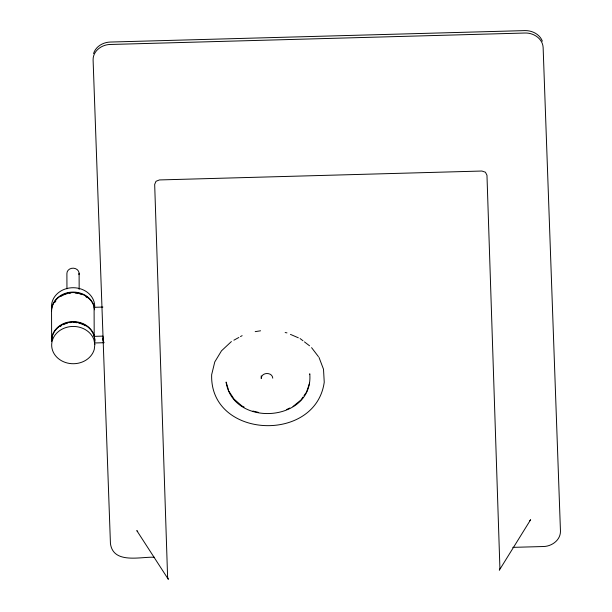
<?xml version="1.0" encoding="UTF-8"?>
<svg xmlns="http://www.w3.org/2000/svg" width="612" height="612" viewBox="0 0 612 612"><rect width="100%" height="100%" fill="white"/><g stroke="black" fill="none" stroke-linecap="round" stroke-linejoin="round"><path stroke-width="0.92" d="M94.531 342.146L94.814 339.652L93.911 334.848A21.588 18.643 -0.2 0 0 69.76 321.851A21.588 18.643 -0.2 0 0 51.653 340.846L51.553 311.791A21.588 18.643 -0.2 0 1 69.653 292.804A21.588 18.643 -0.2 0 1 93.804 305.801L94.562 309.779M306.558 392.04L309.58 383.097M93.544 53.573C95.709 46.481 103.03 42.289 110.16 42.052L524.974 30.6C532.149 30.455 539.707 34.226 542.377 41.18M300.897 400.026L302.955 397.127M303.988 395.673L306.038 392.766M529.77 520.736L530.627 519.726L499.323 570.2L499.905 568.005L486.968 175.254L485.423 172.209L481.912 171.031L159.418 179.936L155.999 181.305L154.675 184.426L167.604 577.177L168.338 579.342L136.797 530.596L137.731 531.56M231.397 341.55L221.498 350.821L214.774 361.937L211.668 374.628C209.511 438.781 315.677 443.731 324.238 382.186L323.511 369.243L318.997 357.37M293.003 406.506L300.178 400.615M233.876 340.195L238.833 337.48M240.485 336.569L242.138 335.667M286.592 409.527L289.797 408.013M255.189 331.635L260.582 330.794M102.885 307.063L94.095 307.308L94.194 336.355L102.984 336.11M94.432 342.98L104.101 342.712M154.385 557.264C140.99 556.499 113.235 564.509 110.435 543.555L93.093 59.869C92.94 50.895 101.783 44.577 110.168 44.477L524.981 33.017C533.396 32.688 542.607 38.457 543.127 47.438L560.462 531.132C560.615 540.105 551.772 546.417 543.387 546.524L512.802 547.365M285.154 332.546L286.959 332.867M252.947 411.057L258.226 412.327M290.455 334.382L298.327 337.786M244.119 407.057L241.763 405.863L234.128 399.192L228.796 391.068M300.071 338.543L302.986 340.769M304.447 341.886L309.542 345.788M311.577 347.647L318.424 356.62M228.536 390.165L226.134 382.056L226.142 382.538C233.807 428.247 314.002 421.867 309.764 373.794L309.764 374.276M272.776 378.17C272.325 371.79 261.27 372.05 261.232 378.484L261.225 375.837M79.109 273.266L79.162 289.438M66.953 288.818L66.899 273.602A6.105 5.271 -0.2 0 1 73.616 268.194A6.105 5.271 -0.2 0 1 78.948 274.635M51.66 341.328A21.588 18.643 -0.2 0 1 73.983 322.103A21.588 18.643 -0.2 0 1 94.722 342.575M60.183 326.471A20.624 17.809 -0.2 0 1 61.628 325.538M63.151 324.727A20.624 17.809 -0.2 0 1 67.282 323.205M69.913 322.677A20.624 17.809 -0.2 0 1 71.703 322.493M73.494 322.44A20.624 17.809 -0.2 0 1 77.081 322.753M78.818 323.105A20.624 17.809 -0.2 0 1 82.987 324.551M83.767 324.926A20.624 17.809 -0.2 0 1 85.282 325.783M51.553 311.309A21.588 18.643 -0.2 0 1 71.053 292.161A21.588 18.643 -0.2 0 1 94.439 307.691M51.538 306.956A21.588 18.643 -0.2 0 1 73.386 287.716A21.588 18.643 -0.2 0 1 94.676 307.385M54.965 302.313A20.624 17.809 -0.2 0 1 55.883 300.974M60.795 296.46A20.624 17.809 -0.2 0 1 62.271 295.588M63.044 295.191A20.624 17.809 -0.2 0 1 67.182 293.668M68.919 293.286A20.624 17.809 -0.2 0 1 70.709 293.033M75.192 292.995A20.624 17.809 -0.2 0 1 77.854 293.377M79.583 293.798A20.624 17.809 -0.2 0 1 82.092 294.67M85.902 296.721A20.624 17.809 -0.2 0 1 87.256 297.73M103.81 342.192A8.736 7.543 -0.2 0 1 103.413 337.158M103.497 341.557A9.593 8.285 -0.2 0 1 103.344 337.273M94.837 344.495L94.271 349.337A21.588 18.643 -0.2 0 1 61.422 360.69A21.588 18.643 -0.2 0 1 60.328 330.166A21.588 18.643 -0.2 0 1 93.927 339.691L94.837 344.495"/></g></svg>
